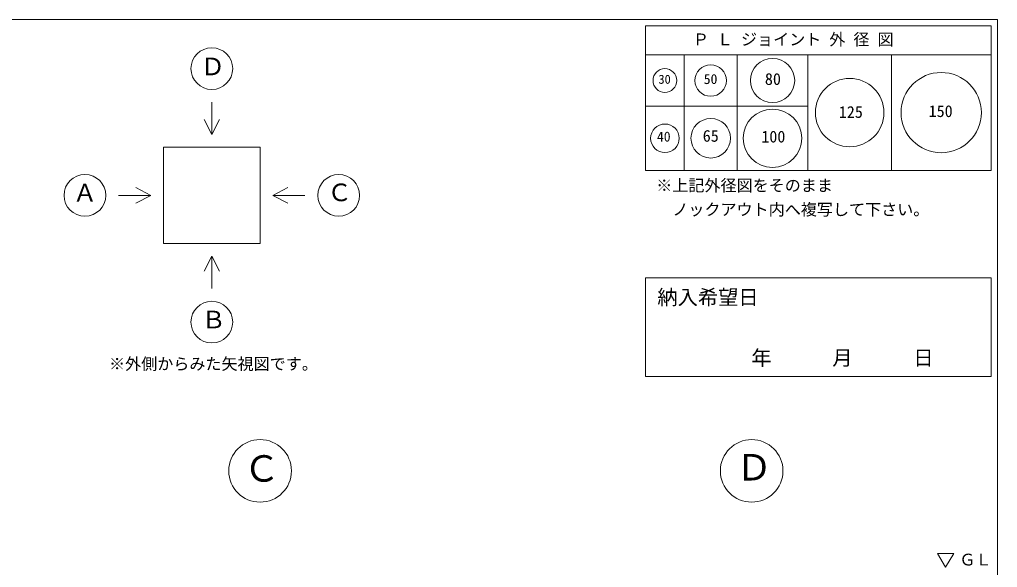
# Model space of a CAD drawing. Units: millimetres, scale not verified. Extents: x -4890 to 18490, y -2273 to 2273.
# Drawn here: x 1847 to 4890, y 566 to 2273 of the extents above; entities that cross this region are included whole.
import ezdxf
from ezdxf.enums import TextEntityAlignment as Align

# ---------------------------------------------------------------- set-up
doc = ezdxf.new("R2010")
doc.units = ezdxf.units.MM
doc.header["$LTSCALE"] = 10
for name, color, linetype, lineweight in [('0-2_waku', 7, 'Continuous', 18), ('0-3_gaikei', 7, 'Continuous', 18), ('0-8_hole', 7, 'Continuous', 18), ('0-E_文字１', 7, 'Continuous', 18)]:
    doc.layers.add(name, color=color, linetype=linetype, lineweight=lineweight)
doc.styles.add('ＭＳ ゴシック', font='')
doc.styles.get('ＭＳ ゴシック').set_extended_font_data('MS Gothic')

msp = doc.modelspace()

# ---------------------------------------------------------------- linework, layer by layer
at = {"layer": '0-2_waku'}
for p, q in [((3795.32, 2253.35), (3795.32, 1803.35)), ((3795.32, 2253.35), (4870.32, 2253.35)), ((3795.32, 2253.35), (4870.32, 2253.35)), ((3795.32, 2253.35), (4870.32, 2253.35)), ((3795.32, 2253.35), (3795.32, 1803.35)), ((3795.32, 2253.35), (4870.32, 2253.35)), ((3795.32, 2253.35), (4870.32, 2253.35)), ((3795.32, 2253.35), (4870.32, 2253.35)), ((4870.32, 2253.35), (4870.32, 1803.35)), ((4870.32, 2253.35), (4870.32, 1803.35)), ((3795.32, 2163.35), (4870.32, 2163.35)), ((3915.32, 2163.35), (3915.32, 1803.35)), ((4080.32, 2163.35), (4080.32, 1803.35)), ((4300.32, 2163.35), (4300.32, 1803.35)), ((4560.32, 2163.35), (4560.32, 1803.35)), ((3795.32, 2003.35), (4300.32, 2003.35)), ((3795.32, 1803.35), (4870.32, 1803.35)), ((3795.32, 1803.35), (4870.32, 1803.35))]:
    msp.add_line(p, q, dxfattribs=at)
msp.add_lwpolyline([(-1229.68, 2273.35), (4890.32, 2273.35), (4890.32, -2001.65)], dxfattribs=at)
at = {"layer": '0-3_gaikei'}
for p, q in [((2444.93, 2015.57), (2444.93, 1915.57)), ((2444.93, 1915.57), (2420.8, 1961.95)), ((2444.93, 1915.57), (2469.05, 1961.95)), ((2294.93, 1875.57), (2594.93, 1875.57)), ((2294.93, 1875.57), (2294.93, 1575.57)), ((2594.93, 1875.57), (2594.93, 1575.57)), ((2254.93, 1725.57), (2208.55, 1749.7)), ((2634.93, 1725.57), (2681.3, 1749.7)), ((2154.93, 1725.57), (2254.93, 1725.57)), ((2254.93, 1725.57), (2208.55, 1701.44)), ((2294.93, 1575.57), (2594.93, 1575.57)), ((2444.93, 1535.57), (2420.8, 1489.2)), ((2444.93, 1535.57), (2469.05, 1489.2)), ((2444.93, 1435.57), (2444.93, 1535.57))]:
    msp.add_line(p, q, dxfattribs=at)
msp.add_lwpolyline([(2734.93, 1725.57), (2634.93, 1725.57), (2681.3, 1701.44)], dxfattribs=at)
for centre, radius in [((2444.93, 2120.57), 65), ((2049.93, 1725.57), 65), ((2839.93, 1725.57), 65), ((2444.93, 1330.57), 65), ((2595.32, 867.1), 97.5), ((4125.32, 867.1), 97.5)]:
    msp.add_circle(centre, radius, dxfattribs=at)
at = {"layer": '0-8_hole', "lineweight": 5}
msp.add_lwpolyline([(3795.32, 1468.06), (3795.32, 1161.35), (4870.32, 1161.35), (4870.32, 1468.06)], close=True, dxfattribs=at)
msp.add_lwpolyline([(3795.32, 1468.06), (3795.32, 1161.35), (4870.32, 1161.35), (4870.32, 1468.06)], close=True, dxfattribs=at)
at = {"layer": '0-8_hole'}
for centre, radius in [((3997.82, 2083.35), 49), ((4190.32, 2083.35), 69), ((3855.32, 2083.35), 37), ((4715.32, 1983.35), 125), ((4430.32, 1983.35), 106.5), ((4190.32, 1903.35), 91), ((3997.82, 1903.35), 61.5), ((3855.32, 1903.35), 44.5)]:
    msp.add_circle(centre, radius, dxfattribs=at)
at = {"layer": '0-E_文字１'}
for p, q in [((4729.06, 566.88), (4703.86, 609.82)), ((4703.86, 609.82), (4754.26, 609.82)), ((4729.06, 566.88), (4754.26, 609.82))]:
    msp.add_line(p, q, dxfattribs=at)

# ---------------------------------------------------------------- texts
at = {"layer": '0-8_hole', "style": 'ＭＳ ゴシック'}
for s, height, p in [('30', 28.04, (3835.27, 2064.82)), ('50', 31.16, (3976.23, 2063.01)), ('80', 36.66, (4166.5, 2058.67)), ('125', 36.66, (4396.59, 1955.93)), ('150', 36.66, (4676.13, 1958.58)), ('40', 31.16, (3830.59, 1883.76)), ('65', 36.66, (3973.04, 1881.63)), ('100', 36.66, (4155.37, 1879.17)), ('納入希望日', 46.19, (3831.68, 1371.16))]:
    msp.add_text(s, height=height, dxfattribs=at).set_placement(p, align=Align.BOTTOM_LEFT)
at = {"layer": '0-E_文字１', "style": 'ＭＳ ゴシック'}
for s, height, p in [('Ｐ Ｌ ジョイント 外 径 図', 36.66, (3942.24, 2182.17)), ('Ｄ', 54.99, (2410.62, 2083.12)), ('※上記外径図をそのまま', 36.66, (3828.27, 1727.16)), ('Ａ', 54.99, (2012.51, 1689.83)), ('Ｃ', 54.99, (2805.01, 1690.75)), ('\u3000ノックアウト内へ複写して下さい。', 36.66, (3828.27, 1652.16)), ('Ｂ', 54.99, (2413.11, 1294.57)), ('\u3000\u3000\u3000年\u3000\u3000\u3000月\u3000\u3000\u3000日     ', 46.19, (3935.45, 1182.35)), ('※外側からみた矢視図です。', 36.66, (2125.13, 1171.2)), ('Ｃ', 82.48, (2543.69, 808.56)), ('Ｄ', 82.48, (4076.49, 812.28)), ('ＧＬ', 36.66, (4771.86, 561.33))]:
    msp.add_text(s, height=height, dxfattribs=at).set_placement(p, align=Align.BOTTOM_LEFT)

doc.saveas('drawing.dxf')
